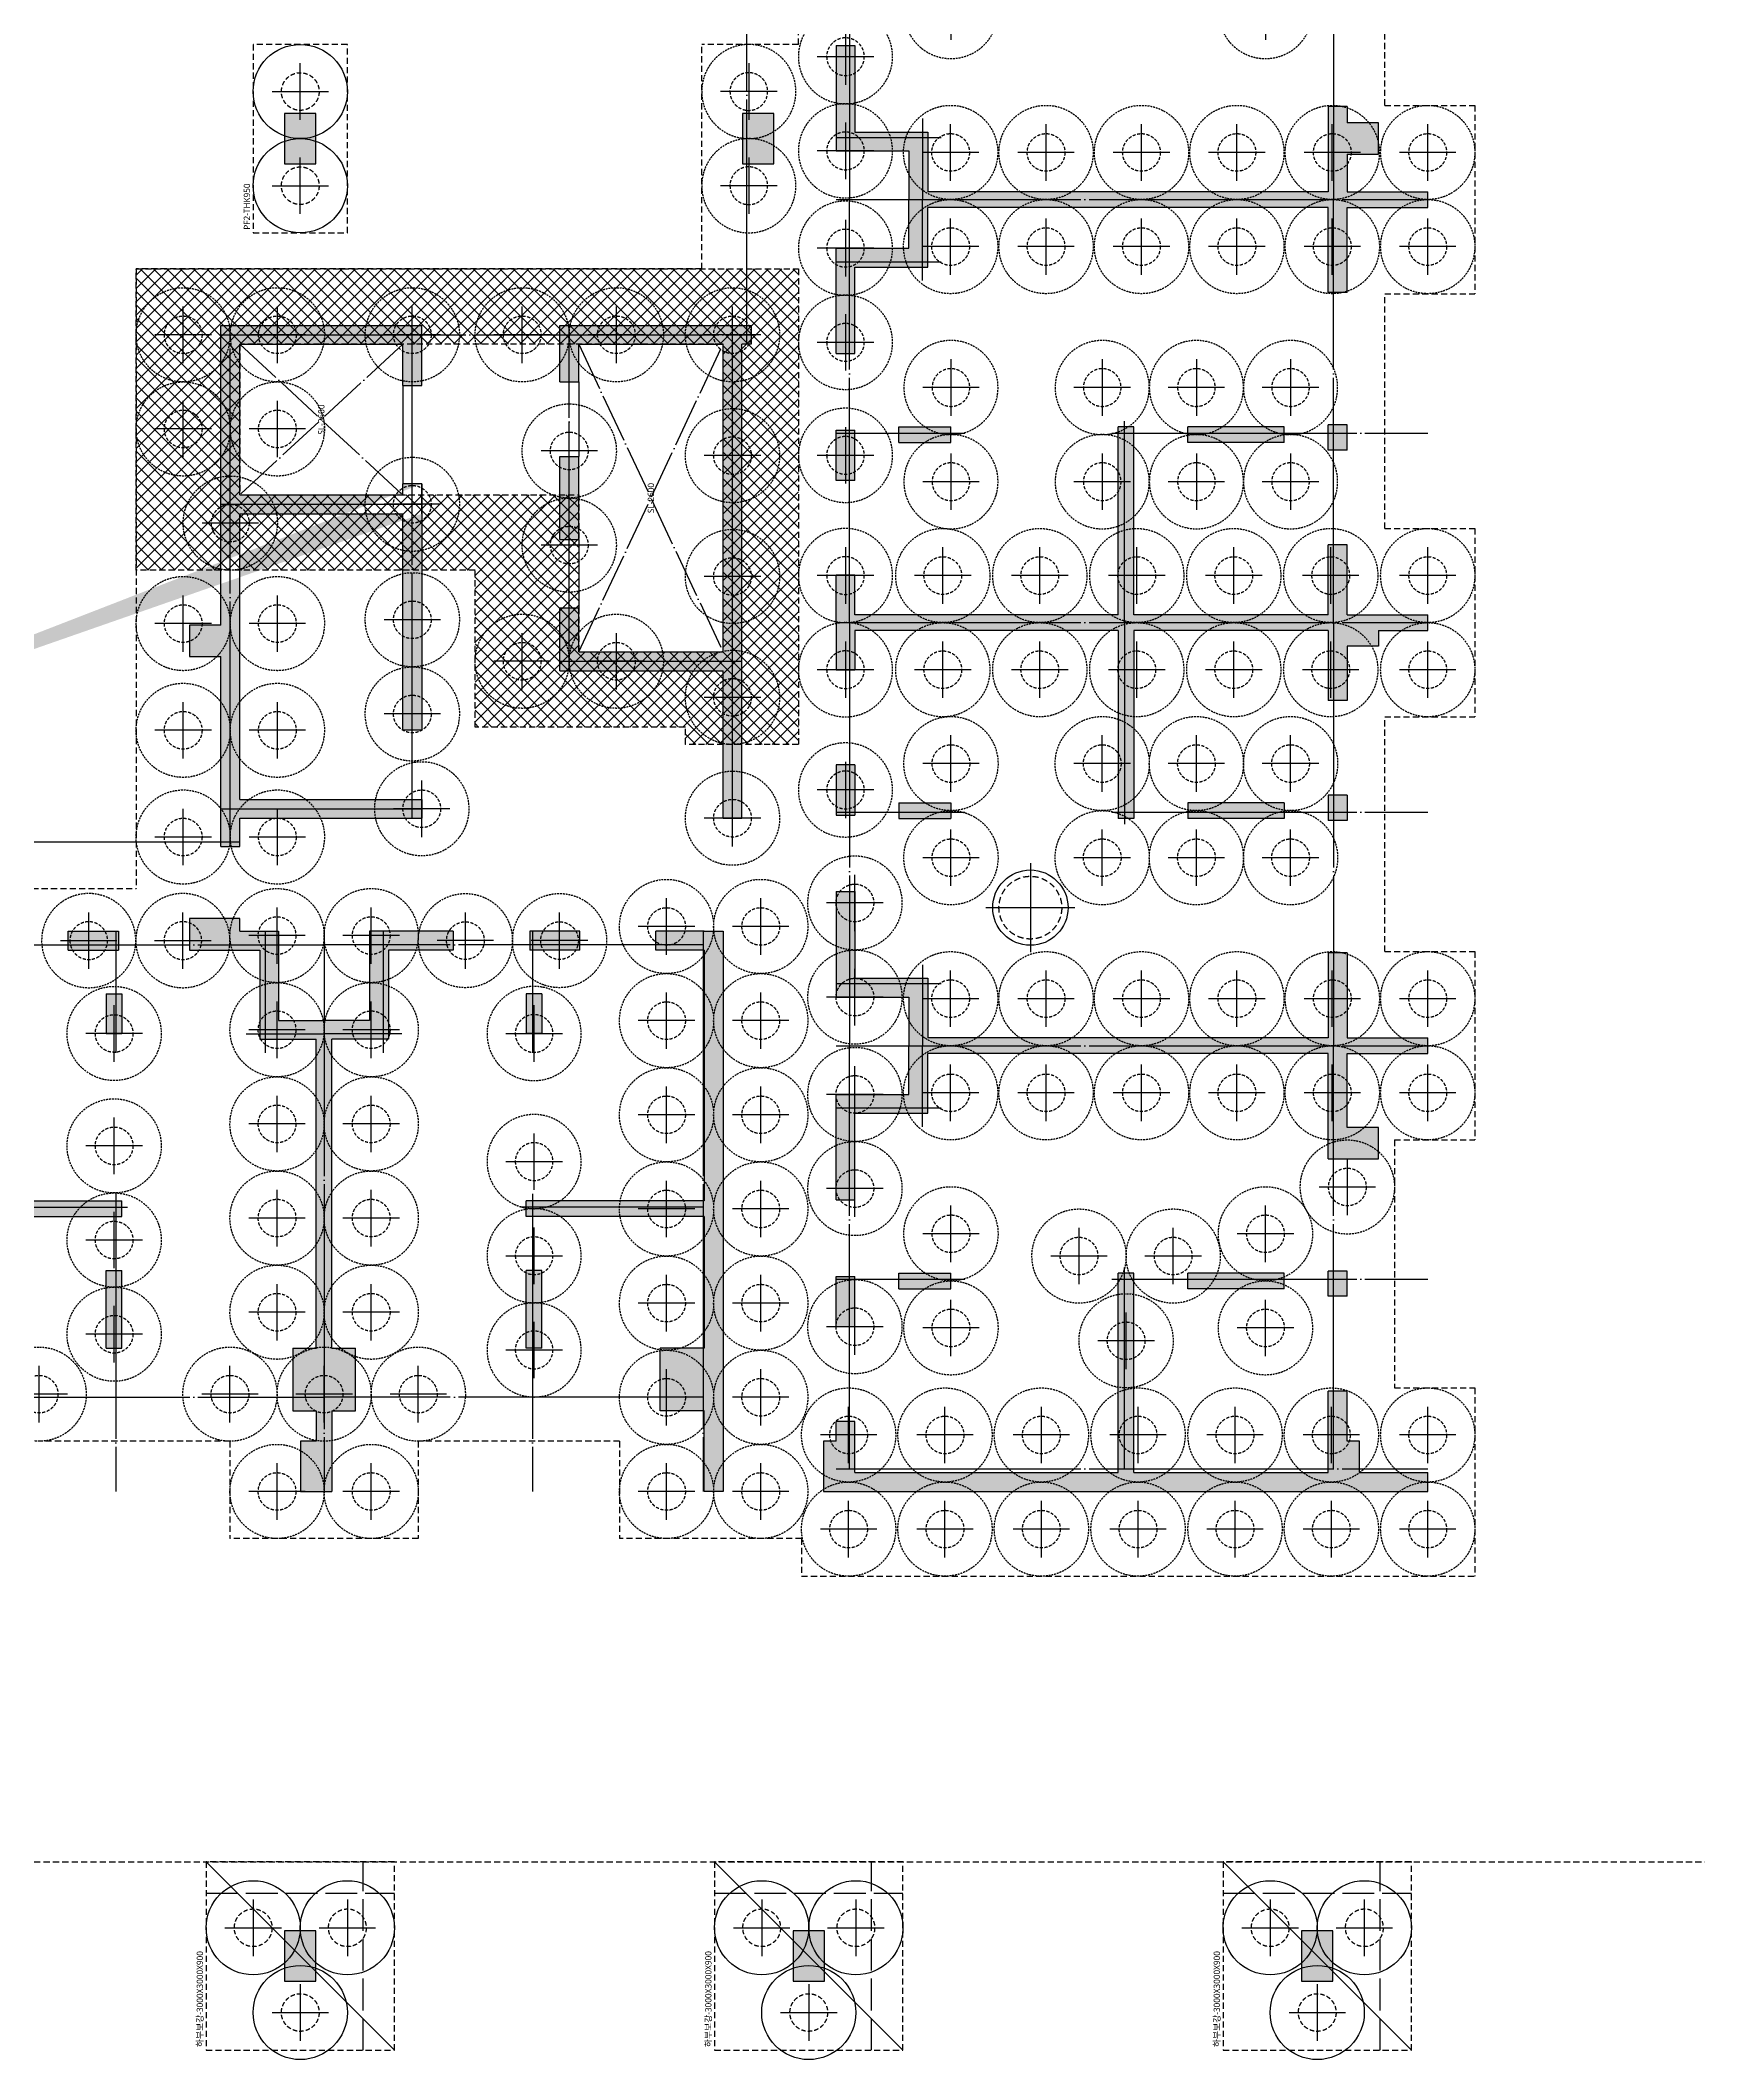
# Model space of a CAD drawing. Header units: millimetres. Extents: x 262481 to 2519995, y -394348 to 364571.
# Drawn here: x 2068005 to 2094420, y 23832 to 55997 of the extents above; entities that cross this region are included whole.
import ezdxf
from ezdxf.enums import TextEntityAlignment as Align

# ---------------------------------------------------------------- set-up
doc = ezdxf.new("R2010")
doc.units = ezdxf.units.MM
doc.header["$LTSCALE"] = 65
for name, pattern in [('XS-기초$0$CEN', [62, 60, -1, 0, -1]), ('XS-기초$0$CONTINOUS', [0]), ('XS-기초$0$DDOT', [14, 12, -1, 0, -1]), ('XS-기초$0$HID', [2.3, 1.5, -0.8]), ('XS-기초$0$HID2', [7.5, 6, -1.5])]:
    doc.linetypes.add(name, pattern=pattern)
for name, color, linetype in [('XS-기초$0$252', 252, 'Continuous'), ('XS-기초$0$BAR-B', 2, 'XS-기초$0$HID2'), ('XS-기초$0$CEN', 1, 'XS-기초$0$CEN'), ('XS-기초$0$EL7', 7, 'Continuous'), ('XS-기초$0$MAT', 3, 'XS-기초$0$HID'), ('XS-기초$0$OPEN', 9, 'XS-기초$0$DDOT'), ('XS-기초$0$PILE', 3, 'XS-기초$0$HID'), ('XS-기초$0$PILE-P', 3, 'XS-기초$0$HID'), ('XS-기초$0$WALL', 11, 'Continuous'), ('XS-기초$0$기초꺽임', 4, 'XS-기초$0$HID'), ('XS-기초$0$기초꺽임-HAT', 5, 'Continuous'), ('XS-기초$0$기초연단', 3, 'Continuous'), ('XS-기초$0$집수정-주동', 21, 'Continuous'), ('XS-기초$0$하부보강', 7, 'XS-기초$0$HID')]:
    doc.layers.add(name, color=color, linetype=linetype)
doc.layers.add('XS-기초$0$DEFPOINT', color=144, linetype='Continuous', plot=False)
doc.styles.add('XS-기초$0$맑은고딕', font='malgun.ttf')

# ---------------------------------------------------------------- blocks, each defined once
blk = doc.blocks.new('XS-기초$0$A$C762E058C')
at = {"layer": 'XS-기초$0$252'}
h = blk.add_hatch(color=256, dxfattribs=at)
h.dxf.hatch_style = 1
h.paths.add_polyline_path([(6100, -22900), (5300, -22900), (5300, -23400), (6100, -23400)])
h.paths.add_polyline_path([(6100, -31000), (5300, -31000), (5300, -31500), (6100, -31500)])
h.paths.add_polyline_path([(6100, -39100), (5300, -39100), (5300, -39600), (6100, -39600)])
h.paths.add_polyline_path([(6100, -47200), (5300, -47200), (5300, -47700), (6100, -47700)])
h.paths.add_polyline_path([(6100, -55300), (5300, -55300), (5300, -55800), (6100, -55800)])
h.paths.add_polyline_path([(6100, -63400), (5300, -63400), (5300, -63900), (6100, -63900)])
h.paths.add_polyline_path([(50390, -22900), (50390, -23150), (44400, -23150), (44400, -23400), (43600, -23400), (43600, -23150), (40100, -23150), (40100, -23700), (39600, -23700), (39600, -23150), (34900, -23150), (34900, -23700), (34400, -23700), (34400, -23150), (26900, -23150), (26900, -23700), (26400, -23700), (26400, -22900)])
h.paths.add_polyline_path([(51300, -22900), (51300, -23150), (51800, -23150), (51800, -23700), (52300, -23700), (52300, -22900)])
h.paths.add_polyline_path([(40100, -28300), (40100, -27500), (39600, -27500), (39600, -28300)])
h.paths.add_polyline_path([(13600, -23700), (13600, -22900), (13100, -22900), (13100, -23700)])
h.paths.add_polyline_path([(13600, -28300), (13600, -27500), (13100, -27500), (13100, -28300)])
h.paths.add_polyline_path([(26900, -28300), (26900, -27500), (26400, -27500), (26400, -28300)])
h.paths.add_polyline_path([(18900, -23700), (18900, -22900), (18400, -22900), (18400, -23700)])
h.paths.add_polyline_path([(52300, -28300), (52300, -27500), (51800, -27500), (51800, -28300)])
h.paths.add_polyline_path([(44300, -28300), (44300, -27500), (43800, -27500), (43800, -28300)])
h.paths.add_polyline_path([(34900, -28300), (34900, -27500), (34400, -27500), (34400, -28300)])
h.paths.add_polyline_path([(18900, -28300), (18900, -27500), (18400, -27500), (18400, -28300)])
h.paths.add_polyline_path([(35050, -47200), (34250, -47200), (34250, -47700), (35050, -47700)])
h.paths.add_polyline_path([(40250, -47200), (39450, -47200), (39450, -47700), (40250, -47700)])
h.paths.add_polyline_path([(34900, -39750), (34900, -38950), (34400, -38950), (34400, -39750)])
h.paths.add_polyline_path([(40250, -39100), (39450, -39100), (39450, -39600), (40250, -39600)])
h.paths.add_polyline_path([(40100, -35100), (40100, -34300), (39600, -34300), (39600, -35100)])
h.paths.add_polyline_path([(44450, -39100), (43650, -39100), (43650, -39600), (44450, -39600)])
h.paths.add_polyline_path([(44300, -35100), (44300, -34300), (43800, -34300), (43800, -35100)])
h.paths.add_polyline_path([(34900, -35100), (34900, -34300), (34400, -34300), (34400, -35100)])
h.paths.add_polyline_path([(44450, -47200), (43650, -47200), (43650, -47700), (44450, -47700)])
h.paths.add_polyline_path([(44450, -63400), (43650, -63400), (43650, -63900), (44450, -63900)])
h.paths.add_polyline_path([(44450, -55300), (43650, -55300), (43650, -55800), (44450, -55800)])
h.paths.add_polyline_path([(52250, -63400), (51450, -63400), (51450, -63900), (52250, -63900)])
h.paths.add_polyline_path([(60350, -55300), (59550, -55300), (59550, -55800), (60350, -55800)])
h.paths.add_polyline_path([(52250, -55300), (51450, -55300), (51450, -55800), (52250, -55800)])
h.paths.add_polyline_path([(60350, -63400), (59550, -63400), (59550, -63900), (60350, -63900)])
h.paths.add_polyline_path([(52300, -35100), (52300, -34300), (51800, -34300), (51800, -35100)])
h.paths.add_polyline_path([(60300, -35100), (60300, -34300), (59800, -34300), (59800, -35100)])
h.paths.add_polyline_path([(60350, -39100), (59550, -39100), (59550, -39600), (60350, -39600)])
h.paths.add_polyline_path([(52250, -39100), (51450, -39100), (51450, -39600), (52250, -39600)])
h.paths.add_polyline_path([(60350, -47200), (59550, -47200), (59550, -47700), (60350, -47700)])
h.paths.add_polyline_path([(52250, -47200), (51450, -47200), (51450, -47700), (52250, -47700)])
h.paths.add_polyline_path([(60300, -23700), (60300, -22900), (59800, -22900), (59800, -23700)])
h.paths.add_polyline_path([(60300, -28300), (60300, -27500), (59800, -27500), (59800, -28300)])
h = blk.add_hatch(color=256, dxfattribs=at)
h.dxf.hatch_style = 1
h.paths.add_polyline_path([(35050, -54495), (34250, -54495), (34250, -54995), (35050, -54995)])
h.paths.add_polyline_path([(40280, -55295), (40480, -55295), (40480, -55985), (39665, -55985), (39665, -56285), (40480, -56285), (40480, -60480), (37300, -60480), (37300, -60730), (40480, -60730), (40480, -63825), (39180, -63825), (39180, -64125), (39300, -64125), (39300, -64625), (39800, -64625), (39800, -64125), (40480, -64125), (40480, -65410), (40780, -65410), (40780, -54495), (40280, -54495)])
h.paths.add_polyline_path([(34900, -64625), (34900, -64125), (35160, -64125), (35160, -63825), (33805, -63825), (33805, -57445), (34755, -57445), (34755, -56285), (36135, -56285), (36135, -55985), (34455, -55985), (34455, -57145), (33680, -57145), (32905, -57145), (32905, -55985), (31225, -55985), (31225, -56285), (32605, -56285), (32605, -57445), (33555, -57445), (33555, -63825), (32200, -63825), (32200, -64125), (33555, -64125), (33555, -65410), (33805, -65410), (33805, -64125), (34400, -64125), (34400, -64625)])
h.paths.add_polyline_path([(26565, -64625), (26565, -64125), (25700, -64125), (25700, -63825), (26815, -63825), (26815, -60730), (23820, -60730), (23820, -60480), (26815, -60480), (26815, -56285), (26185, -56285), (26185, -55985), (26940, -55985), (27695, -55985), (27695, -56285), (27065, -56285), (27065, -60480), (30060, -60480), (30060, -60730), (27065, -60730), (27065, -63825), (28180, -63825), (28180, -64125), (27065, -64125), (27065, -65410), (26815, -65410), (26815, -64625)])
h.paths.add_polyline_path([(18900, -64625), (18900, -64125), (20075, -64125), (20075, -65410), (20325, -65410), (20325, -64125), (21680, -64125), (21680, -63825), (20325, -63825), (20325, -57445), (21275, -57445), (21275, -56285), (22655, -56285), (22655, -55985), (20975, -55985), (20975, -57145), (20200, -57145), (19425, -57145), (19425, -55985), (17745, -55985), (17745, -56285), (19125, -56285), (19125, -57445), (20075, -57445), (20075, -63825), (18400, -63825), (18400, -64625)])
h.paths.add_polyline_path([(13100, -55785), (13100, -55985), (13100, -65410), (13400, -65410), (13400, -64325), (13900, -64325), (13900, -64125), (14700, -64125), (14700, -63825), (13400, -63825), (13400, -60730), (16580, -60730), (16580, -60480), (13400, -60480), (13400, -56285), (14215, -56285), (14215, -55985), (13900, -55985), (13900, -55785)])
h.paths.add_polyline_path([(31375, -54635), (31375, -54485), (23825, -54485), (23825, -54185), (26175, -54185), (26175, -51585), (27175, -51585), (27175, -51885), (26475, -51885), (26475, -54185), (31375, -54185), (31375, -51885), (30775, -51885), (30775, -51585), (31675, -51585), (31675, -54635)])
h.paths.add_polyline_path([(29585, -51585), (29585, -51885), (28265, -51885), (28265, -51585)], flags=17)
h.paths.add_polyline_path([(17480, -53885), (15385, -53885), (15385, -53185), (14385, -53185), (14385, -53885), (13100, -53885), (13100, -54185), (22025, -54185), (22025, -53885), (22025, -53115), (21725, -53115), (21725, -53885), (17730, -53885), (17730, -51050), (17480, -51050)])
h.paths.add_polyline_path([(15385, -51300), (15385, -51050), (16620, -51050), (16620, -51300)], flags=17)
h.paths.add_polyline_path([(21025, -51300), (21025, -51050), (20395, -51050), (20395, -51300)], flags=17)
h.paths.add_polyline_path([(21725, -51905), (21725, -51105), (22025, -51105), (22025, -51905)])
h.paths.add_polyline_path([(29690, -64125), (29690, -63825), (30090, -63825), (30090, -64125)])
h.paths.add_polyline_path([(29810, -63125), (30060, -63125), (30060, -61590), (29810, -61590)], flags=17)
h.paths.add_polyline_path([(29810, -56985), (30060, -56985), (30060, -57815), (29810, -57815)], flags=17)
h.paths.add_polyline_path([(29205, -56285), (30005, -56285), (30005, -55985), (29205, -55985)])
h.paths.add_polyline_path([(37670, -64125), (37670, -63825), (37270, -63825), (37270, -64125)])
h.paths.add_polyline_path([(37550, -63125), (37300, -63125), (37300, -61590), (37550, -61590)])
h.paths.add_polyline_path([(37550, -56985), (37300, -56985), (37300, -57815), (37550, -57815)])
h.paths.add_polyline_path([(38155, -56285), (37355, -56285), (37355, -55985), (38155, -55985)], flags=17)
h.paths.add_polyline_path([(24190, -64125), (24190, -63825), (23790, -63825), (23790, -64125)])
h.paths.add_polyline_path([(24070, -63125), (23820, -63125), (23820, -61590), (24070, -61590)])
h.paths.add_polyline_path([(24070, -56985), (23820, -56985), (23820, -57815), (24070, -57815)])
h.paths.add_polyline_path([(24675, -56285), (23875, -56285), (23875, -55985), (24675, -55985)])
h.paths.add_polyline_path([(16210, -64125), (16210, -63825), (16610, -63825), (16610, -64125)])
h.paths.add_polyline_path([(16330, -63125), (16580, -63125), (16580, -61590), (16330, -61590)], flags=17)
h.paths.add_polyline_path([(16330, -56985), (16580, -56985), (16580, -57815), (16330, -57815)], flags=17)
h.paths.add_polyline_path([(15725, -56285), (16525, -56285), (16525, -55985), (15725, -55985)], flags=17)
h.paths.add_polyline_path([(26775, -34300), (26575, -34300), (26575, -29350), (13100, -29350), (13100, -29650), (14385, -29650), (14385, -30350), (15385, -30350), (15385, -29650), (17480, -29650), (17480, -32530), (17730, -32530), (17730, -29650), (21725, -29650), (21725, -30465), (22025, -30465), (22025, -29650), (23375, -29650), (23375, -35190), (23675, -35190), (23675, -29650), (26275, -29650), (26275, -34200), (24785, -34200), (24785, -34500), (26275, -34500), (26275, -36300), (23375, -36300), (23375, -36600), (26575, -36600), (26575, -35100), (26775, -35100)])
h.paths.add_polyline_path([(13100, -47455), (13100, -47955), (14385, -47955), (14385, -48330), (15385, -48330), (15385, -47955), (20305, -47955), (20305, -48855), (21725, -48855), (21725, -49885), (22025, -49885), (22025, -48555), (20605, -48555), (20605, -47830), (20605, -47105), (22025, -47105), (22025, -46485), (22225, -46485), (22225, -45685), (21725, -45685), (21725, -45775), (21725, -46805), (20305, -46805), (20305, -47705), (15385, -47705), (15385, -47330), (14385, -47330), (14385, -47705), (13900, -47705), (13900, -47455)])
h.paths.add_polyline_path([(13900, -39100), (13100, -39100), (13100, -39600), (13900, -39600)], flags=17)
h.paths.add_polyline_path([(13900, -31000), (13100, -31000), (13100, -31500), (13900, -31500)], flags=17)
h.paths.add_polyline_path([(22225, -39750), (22225, -38950), (21725, -38950), (21725, -39825), (22025, -39825), (22025, -39750)])
h.paths.add_polyline_path([(26900, -39750), (26900, -38950), (26400, -38950), (26400, -39750)], flags=17)
h.paths.add_polyline_path([(26400, -45685), (26400, -46185), (23375, -46185), (23375, -46485), (23825, -46485), (23825, -49385), (24125, -49385), (24125, -46485), (28675, -46485), (28675, -49085), (25235, -49085), (25235, -49385), (29150, -49385), (29150, -49085), (28975, -49085), (28975, -46485), (31375, -46485), (31375, -49085), (30720, -49085), (30720, -49385), (31675, -49385), (31675, -46185), (26900, -46185), (26900, -45685)])
h.paths.add_polyline_path([(15385, -35250), (14385, -35250), (14385, -35625), (13100, -35625), (13100, -35875), (14385, -35875), (14385, -36250), (15385, -36250), (15385, -35875), (20305, -35875), (20305, -36775), (21725, -36775), (21725, -37805), (22025, -37805), (22025, -36475), (20605, -36475), (20605, -35750), (20605, -35025), (22025, -35025), (22025, -33695), (21725, -33695), (21725, -34725), (20305, -34725), (20305, -35625), (15385, -35625)])
h.paths.add_polyline_path([(14385, -41665), (13100, -41665), (13100, -41915), (14385, -41915), (14385, -42290), (15385, -42290), (15385, -41915), (17480, -41915), (17480, -44610), (17730, -44610), (17730, -41915), (21725, -41915), (21725, -42545), (22025, -42545), (22025, -41790), (22025, -41035), (21725, -41035), (21725, -41665), (17730, -41665), (17730, -38970), (17480, -38970), (17480, -41665), (15385, -41665), (15385, -41290), (14385, -41290)])
h.paths.add_polyline_path([(15385, -39220), (15385, -38970), (16620, -38970), (16620, -39220)], flags=17)
h.paths.add_polyline_path([(21025, -39220), (21025, -38970), (20395, -38970), (20395, -39220)], flags=17)
h.paths.add_polyline_path([(15385, -44360), (15385, -44610), (16620, -44610), (16620, -44360)], flags=17)
h.paths.add_polyline_path([(21025, -44360), (21025, -44610), (20395, -44610), (20395, -44360)], flags=17)
h.paths.add_polyline_path([(21725, -43755), (21725, -44555), (22025, -44555), (22025, -43755)])
h.paths.add_polyline_path([(15385, -32280), (15385, -32530), (16620, -32530), (16620, -32280)], flags=17)
h.paths.add_polyline_path([(21025, -32280), (21025, -32530), (20395, -32530), (20395, -32280)], flags=17)
h.paths.add_polyline_path([(21725, -31675), (21725, -32475), (22025, -32475), (22025, -31675)], flags=17)
edge = h.paths.add_edge_path()
edge.add_line((23375, -34500), (23375, -34200))
edge.add_line((28675, -49385), (29150, -49385))
blk = doc.blocks.new('XS-기초$0$집수정-주동')
at = {"layer": 'XS-기초$0$집수정-주동'}
for p, q in [((0, 707), (0, -707)), ((707, 0), (-707, 0))]:
    blk.add_line(p, q, dxfattribs=at)
blk.add_circle((0, 0), 600, dxfattribs=at)
at = {"layer": 'XS-기초$0$집수정-주동', "linetype": 'XS-기초$0$HID'}
blk.add_circle((0, 0), 500, dxfattribs=at)
blk = doc.blocks.new('XS-기초$0$PILE-600')
at = {"layer": 'XS-기초$0$DEFPOINT', "color": 173, "linetype": 'XS-기초$0$HID', "ltscale": 0.3}
blk.add_circle((0, 0), 750, dxfattribs=at)
at = {"layer": 'XS-기초$0$PILE', "linetype": 'Continuous'}
for p, q in [((0, -450), (0, 450)), ((-450, 0), (450, 0))]:
    blk.add_line(p, q, dxfattribs=at)
at = {"layer": 'XS-기초$0$PILE', "ltscale": 0.5}
blk.add_circle((0, 0), 300, dxfattribs=at)
blk = doc.blocks.new('XS-기초$0$PILE-P')
at = {"layer": 'XS-기초$0$DEFPOINT'}
blk.add_circle((0, 0), 750, dxfattribs=at)
at = {"layer": 'XS-기초$0$PILE-P', "color": 4, "linetype": 'XS-기초$0$CONTINOUS'}
for p, q in [((0, -450), (0, 450)), ((-450, 0), (450, 0))]:
    blk.add_line(p, q, dxfattribs=at)
at = {"layer": 'XS-기초$0$PILE-P', "linetype": 'XS-기초$0$HID', "ltscale": 0.7}
blk.add_circle((0, 0), 300, dxfattribs=at)
blk = doc.blocks.new('XS-기초$0$PF2')
at = {"layer": 'XS-기초$0$MAT', "linetype": 'XS-기초$0$HID'}
blk.add_lwpolyline([(-1500, -750), (1500, -750), (1500, 750), (-1500, 750)], close=True, dxfattribs=at)
at = {"layer": 'XS-기초$0$PILE-P', "rotation": 270}
for p in [(-750, 0), (750, 0)]:
    blk.add_blockref('XS-기초$0$PILE-P', p, dxfattribs=at)
at = {"layer": 'XS-기초$0$DEFPOINT', "color": 1, "style": 'XS-기초$0$맑은고딕'}
blk.add_text('PF2-THK950', height=100, dxfattribs=at).set_placement((-1450, 850), align=Align.MIDDLE_LEFT)
blk = doc.blocks.new('XS-기초$0$하부보강')
at = {"layer": 'XS-기초$0$BAR-B', "ltscale": 1.3}
for p, q in [((1000, 1500), (1000, -1500)), ((-1500, -1000), (1500, -1000))]:
    blk.add_line(p, q, dxfattribs=at)
at = {"layer": 'XS-기초$0$DEFPOINT'}
blk.add_line((1500, 1500), (-1500, -1500), dxfattribs=at)
at = {"layer": 'XS-기초$0$하부보강', "linetype": 'XS-기초$0$HID'}
blk.add_lwpolyline([(-1500, -1500), (1500, -1500), (1500, 1500), (-1500, 1500)], close=True, dxfattribs=at)
at = {"layer": 'XS-기초$0$DEFPOINT', "color": 1, "style": 'XS-기초$0$맑은고딕'}
blk.add_text('하부보강-3000X3000X900', height=100, dxfattribs=at).set_placement((-1450, 1600), align=Align.MIDDLE_LEFT)

msp = doc.modelspace()

# ---------------------------------------------------------------- hatches: boundary and pattern name
at = {"layer": 'XS-기초$0$기초꺽임-HAT'}
h = msp.add_hatch(dxfattribs=at)
h.set_pattern_fill('ANSI37', color=256, scale=1200, angle=90, style=0)
h.set_pattern_definition([(135, (2003640.9, 110463.44), (-106.06602, -106.06602), []), (225, (2003640.9, 110463.44), (106.06602, -106.06602), [])])
h.paths.add_polyline_path([(2078880.4, 46257.3), (2078880.4, 51157.3), (2071180.4, 51157.3), (2071180.4, 48757.3), (2076580.4, 48757.3), (2076580.4, 46257.3)], flags=16)
h.paths.add_polyline_path([(2080080.4, 52357.3), (2080080.4, 44782.3), (2078280.4, 44782.3), (2078280.4, 45057.3), (2074930.4, 45057.3), (2074930.4, 47557.3), (2069530.4, 47557.3), (2069530.4, 48757.3), (2069530.4, 52357.3)])

# ---------------------------------------------------------------- linework, layer by layer
at = {"layer": 'XS-기초$0$CEN'}
for p, q in [((2079260.4, 51157.3), (2079260.4, 60562.3)), ((2080895.4, 60202.3), (2080895.4, 53462.3)), ((2088605.4, 60202.3), (2088605.4, 53462.3)), ((2082055.4, 54752.3), (2082055.4, 53462.3)), ((2080680.4, 54452.3), (2082355.4, 54452.3)), ((2080680.4, 53462.3), (2090105.4, 53462.3)), ((2080680.4, 53462.3), (2090105.4, 53462.3)), ((2080895.4, 46722.3), (2080895.4, 53462.3)), ((2082055.4, 52172.3), (2082055.4, 53462.3)), ((2088605.4, 46722.3), (2088605.4, 53462.3)), ((2080680.4, 52472.3), (2082355.4, 52472.3)), ((2070880.4, 51307.3), (2079330.4, 51307.3)), ((2071030.4, 43157.3), (2071030.4, 51457.3)), ((2073930.4, 43607.3), (2073930.4, 51457.3)), ((2076430.4, 45957.3), (2076430.4, 51457.3)), ((2079030.4, 43607.3), (2079030.4, 51457.3)), ((2085275.4, 46722.3), (2085275.4, 49932.3)), ((2080680.4, 49742.3), (2082730.1, 49742.3)), ((2085075.4, 49742.3), (2090105.4, 49742.3)), ((2070880.4, 48607.3), (2074080.4, 48607.3)), ((2080680.4, 46722.3), (2090105.4, 46722.3)), ((2080680.4, 46722.3), (2090105.4, 46722.3)), ((2080895.4, 46722.3), (2080895.4, 39982.3)), ((2085275.4, 46722.3), (2085275.4, 43512.3)), ((2088605.4, 46722.3), (2088605.4, 39982.3)), ((2076280.4, 46107.3), (2079180.4, 46107.3)), ((2070880.4, 43757.3), (2074080.4, 43757.3)), ((2080680.4, 43702.3), (2082730.1, 43702.3)), ((2085075.4, 43702.3), (2090105.4, 43702.3)), ((2071180.4, 43227.3), (2060995.4, 43227.3)), ((2066485.4, 41592.3), (2072525.4, 41592.3)), ((2069205.4, 41807.3), (2069205.4, 39872.3)), ((2071585.4, 41807.3), (2071585.4, 39872.3)), ((2072525.4, 41807.3), (2072525.4, 32882.3)), ((2072525.4, 41807.3), (2072525.4, 32882.3)), ((2078565.4, 41592.3), (2072525.4, 41592.3)), ((2073465.4, 41807.3), (2073465.4, 39872.3)), ((2075845.4, 41807.3), (2075845.4, 39872.3)), ((2078565.4, 41807.3), (2078565.4, 32882.3)), ((2082055.4, 41272.3), (2082055.4, 39982.3)), ((2080680.4, 40972.3), (2082355.4, 40972.3)), ((2071285.4, 40172.3), (2072525.4, 40172.3)), ((2073765.4, 40172.3), (2072525.4, 40172.3)), ((2080680.4, 39982.3), (2090105.4, 39982.3)), ((2080680.4, 39982.3), (2090105.4, 39982.3)), ((2080895.4, 33242.3), (2080895.4, 39982.3)), ((2082055.4, 38692.3), (2082055.4, 39982.3)), ((2088605.4, 33242.3), (2088605.4, 39982.3)), ((2080680.4, 38992.3), (2082355.4, 38992.3)), ((2066485.4, 37412.3), (2069395.4, 37412.3)), ((2069205.4, 37622.3), (2069205.4, 32882.3)), ((2078565.4, 37412.3), (2075655.4, 37412.3)), ((2075845.4, 37622.3), (2075845.4, 32882.3)), ((2085275.4, 33242.3), (2085275.4, 36452.3)), ((2080680.4, 36262.3), (2082730.1, 36262.3)), ((2085075.4, 36262.3), (2090105.4, 36262.3)), ((2066485.4, 34382.3), (2072525.4, 34382.3)), ((2078565.4, 34382.3), (2072525.4, 34382.3)), ((2080680.4, 33242.3), (2090105.4, 33242.3))]:
    msp.add_line(p, q, dxfattribs=at)
at = {"layer": 'XS-기초$0$EL7'}
for p, q in [((2073780.4, 50502.3), (2073780.4, 48932.3)), ((2076580.4, 50557.3), (2076580.4, 49367.3)), ((2076580.4, 48047.3), (2076580.4, 46857.3))]:
    msp.add_line(p, q, dxfattribs=at)
at = {"layer": 'XS-기초$0$OPEN'}
for p, q in [((2073780.4, 51157.3), (2071180.4, 48757.3)), ((2071180.4, 51157.3), (2073780.4, 48757.3)), ((2076580.4, 46257.3), (2078880.4, 51157.3)), ((2076580.4, 51157.3), (2078880.4, 46257.3))]:
    msp.add_line(p, q, dxfattribs=at)
at = {"layer": 'XS-기초$0$WALL'}
for p, q in [((2080680.4, 55917.3), (2080980.4, 55917.3)), ((2080680.4, 55917.3), (2080680.4, 54237.3)), ((2080980.4, 55917.3), (2080980.4, 54537.3)), ((2072395.4, 54832.3), (2071895.4, 54832.3)), ((2071895.4, 54832.3), (2071895.4, 54032.3)), ((2072395.4, 54032.3), (2072395.4, 54832.3)), ((2079690.4, 54832.3), (2079190.4, 54832.3)), ((2079190.4, 54832.3), (2079190.4, 54032.3)), ((2079690.4, 54032.3), (2079690.4, 54832.3)), ((2088520.4, 54942.3), (2088520.4, 53587.3)), ((2088820.4, 54942.3), (2088520.4, 54942.3)), ((2088820.4, 54942.3), (2088820.4, 54682.3)), ((2089320.4, 54682.3), (2088820.4, 54682.3)), ((2089320.4, 54182.3), (2089320.4, 54682.3)), ((2080980.4, 54537.3), (2082140.4, 54537.3)), ((2082140.4, 54537.3), (2082140.4, 53587.3)), ((2080680.4, 54237.3), (2081840.4, 54237.3)), ((2081840.4, 54237.3), (2081840.4, 53462.3)), ((2088820.4, 54182.3), (2088820.4, 53587.3)), ((2088820.4, 54182.3), (2089320.4, 54182.3)), ((2071895.4, 54032.3), (2072395.4, 54032.3)), ((2079190.4, 54032.3), (2079690.4, 54032.3)), ((2081840.4, 52687.3), (2081840.4, 53462.3)), ((2088520.4, 53587.3), (2082140.4, 53587.3)), ((2088820.4, 53587.3), (2090105.4, 53587.3)), ((2090105.4, 53337.3), (2090105.4, 53587.3)), ((2088520.4, 53337.3), (2082140.4, 53337.3)), ((2082140.4, 52387.3), (2082140.4, 53337.3)), ((2088520.4, 51982.3), (2088520.4, 53337.3)), ((2088820.4, 51982.3), (2088820.4, 53337.3)), ((2088820.4, 53337.3), (2090105.4, 53337.3)), ((2080680.4, 51007.3), (2080680.4, 52687.3)), ((2080680.4, 52687.3), (2081840.4, 52687.3)), ((2080980.4, 51007.3), (2080980.4, 52387.3)), ((2080980.4, 52387.3), (2082140.4, 52387.3)), ((2088820.4, 51982.3), (2088520.4, 51982.3)), ((2070880.4, 46682.3), (2070880.4, 51457.3)), ((2070880.4, 51457.3), (2074080.4, 51457.3)), ((2071180.4, 48757.3), (2071180.4, 51157.3)), ((2071180.4, 51157.3), (2073780.4, 51157.3)), ((2073780.4, 50502.3), (2073780.4, 51157.3)), ((2074080.4, 50502.3), (2074080.4, 51457.3)), ((2076280.4, 51457.3), (2079330.4, 51457.3)), ((2076280.4, 50557.3), (2076280.4, 51457.3)), ((2076580.4, 51157.3), (2078880.4, 51157.3)), ((2076580.4, 50557.3), (2076580.4, 51157.3)), ((2078880.4, 46257.3), (2078880.4, 51157.3)), ((2079180.4, 43607.3), (2079180.4, 51157.3)), ((2079330.4, 51157.3), (2079180.4, 51157.3)), ((2079330.4, 51457.3), (2079330.4, 51157.3)), ((2080680.4, 51007.3), (2080980.4, 51007.3)), ((2073780.4, 50502.3), (2074080.4, 50502.3)), ((2076280.4, 50557.3), (2076580.4, 50557.3)), ((2088520.4, 49472.3), (2088520.4, 49872.3)), ((2088820.4, 49872.3), (2088520.4, 49872.3)), ((2088820.4, 49472.3), (2088820.4, 49872.3)), ((2080680.4, 49787.3), (2080980.4, 49787.3)), ((2080680.4, 48987.3), (2080680.4, 49787.3)), ((2080980.4, 48987.3), (2080980.4, 49787.3)), ((2081680.4, 49842.3), (2082510.4, 49842.3)), ((2081680.4, 49592.3), (2081680.4, 49842.3)), ((2081680.4, 49592.3), (2082510.4, 49592.3)), ((2082510.4, 49592.3), (2082510.4, 49842.3)), ((2085175.4, 46847.3), (2085175.4, 49842.3)), ((2085425.4, 49842.3), (2085175.4, 49842.3)), ((2085425.4, 46847.3), (2085425.4, 49842.3)), ((2087820.4, 49842.3), (2086285.4, 49842.3)), ((2086285.4, 49592.3), (2086285.4, 49842.3)), ((2087820.4, 49592.3), (2086285.4, 49592.3)), ((2087820.4, 49592.3), (2087820.4, 49842.3)), ((2076280.4, 48047.3), (2076280.4, 49367.3)), ((2076280.4, 49367.3), (2076580.4, 49367.3)), ((2076580.4, 48047.3), (2076580.4, 49367.3)), ((2088820.4, 49472.3), (2088520.4, 49472.3)), ((2073780.4, 48757.3), (2073780.4, 48932.3)), ((2074080.4, 48932.3), (2073780.4, 48932.3)), ((2074080.4, 48932.3), (2074080.4, 45017.3)), ((2074080.4, 48457.3), (2074080.4, 48932.3)), ((2080980.4, 48987.3), (2080680.4, 48987.3)), ((2071180.4, 48757.3), (2073780.4, 48757.3)), ((2071180.4, 43907.3), (2071180.4, 48457.3)), ((2071180.4, 48457.3), (2073780.4, 48457.3)), ((2073780.4, 45017.3), (2073780.4, 48457.3)), ((2076280.4, 48047.3), (2076580.4, 48047.3)), ((2088820.4, 47962.3), (2088520.4, 47962.3)), ((2088520.4, 46847.3), (2088520.4, 47962.3)), ((2088820.4, 46847.3), (2088820.4, 47962.3)), ((2080980.4, 47477.3), (2080680.4, 47477.3)), ((2080680.4, 46722.3), (2080680.4, 47477.3)), ((2080980.4, 46847.3), (2080980.4, 47477.3)), ((2070880.4, 46682.3), (2070380.4, 46682.3)), ((2070380.4, 46682.3), (2070380.4, 46182.3)), ((2076280.4, 45957.3), (2076280.4, 46957.3)), ((2076280.4, 46957.3), (2076580.4, 46957.3)), ((2076580.4, 46257.3), (2076580.4, 46957.3)), ((2080680.4, 46722.3), (2080680.4, 45967.3)), ((2085175.4, 46847.3), (2080980.4, 46847.3)), ((2088520.4, 46847.3), (2085425.4, 46847.3)), ((2088820.4, 46847.3), (2090105.4, 46847.3)), ((2090105.4, 46597.3), (2090105.4, 46847.3)), ((2085175.4, 46597.3), (2080980.4, 46597.3)), ((2080980.4, 46597.3), (2080980.4, 45967.3)), ((2085175.4, 46597.3), (2085175.4, 43602.3)), ((2088520.4, 46597.3), (2085425.4, 46597.3)), ((2085425.4, 46597.3), (2085425.4, 43602.3)), ((2088520.4, 46597.3), (2088520.4, 45482.3)), ((2088820.4, 46347.3), (2088820.4, 45482.3)), ((2089320.4, 46347.3), (2088820.4, 46347.3)), ((2089320.4, 46597.3), (2090105.4, 46597.3)), ((2089320.4, 46597.3), (2089320.4, 46347.3)), ((2070380.4, 46182.3), (2070880.4, 46182.3)), ((2070880.4, 43157.3), (2070880.4, 46182.3)), ((2076580.4, 46257.3), (2078880.4, 46257.3)), ((2076280.4, 45957.3), (2078880.4, 45957.3)), ((2078880.4, 43607.3), (2078880.4, 45957.3)), ((2080980.4, 45967.3), (2080680.4, 45967.3)), ((2088820.4, 45482.3), (2088520.4, 45482.3)), ((2073780.4, 45017.3), (2074080.4, 45017.3)), ((2080980.4, 44457.3), (2080680.4, 44457.3)), ((2080680.4, 44457.3), (2080680.4, 43657.3)), ((2080980.4, 44457.3), (2080980.4, 43657.3)), ((2071180.4, 43907.3), (2074080.4, 43907.3)), ((2074080.4, 43907.3), (2074080.4, 43607.3)), ((2081680.4, 43852.3), (2082510.4, 43852.3)), ((2081680.4, 43852.3), (2081680.4, 43602.3)), ((2082510.4, 43852.3), (2082510.4, 43602.3)), ((2087820.4, 43852.3), (2086285.4, 43852.3)), ((2086285.4, 43852.3), (2086285.4, 43602.3)), ((2087820.4, 43852.3), (2087820.4, 43602.3)), ((2088520.4, 43972.3), (2088520.4, 43572.3)), ((2088820.4, 43972.3), (2088520.4, 43972.3)), ((2088820.4, 43972.3), (2088820.4, 43572.3)), ((2071180.4, 43157.3), (2071180.4, 43607.3)), ((2071180.4, 43607.3), (2074080.4, 43607.3)), ((2078880.4, 43607.3), (2079180.4, 43607.3)), ((2080680.4, 43657.3), (2080980.4, 43657.3)), ((2081680.4, 43602.3), (2082510.4, 43602.3)), ((2085425.4, 43602.3), (2085175.4, 43602.3)), ((2087820.4, 43602.3), (2086285.4, 43602.3)), ((2088820.4, 43572.3), (2088520.4, 43572.3)), ((2070880.4, 43157.3), (2071180.4, 43157.3)), ((2080680.4, 42437.3), (2080980.4, 42437.3)), ((2080680.4, 42437.3), (2080680.4, 40757.3)), ((2080980.4, 42437.3), (2080980.4, 41057.3)), ((2071180.4, 42007.3), (2070380.4, 42007.3)), ((2070380.4, 42007.3), (2070380.4, 41507.3)), ((2071180.4, 41807.3), (2071180.4, 42007.3)), ((2068450.4, 41507.3), (2068450.4, 41807.3)), ((2068450.4, 41807.3), (2069250.4, 41807.3)), ((2068450.4, 41507.3), (2069250.4, 41507.3)), ((2069250.4, 41807.3), (2069250.4, 41507.3)), ((2070380.4, 41507.3), (2070470.4, 41507.3)), ((2070470.4, 41507.3), (2071500.4, 41507.3)), ((2071180.4, 41807.3), (2071800.4, 41807.3)), ((2071500.4, 41507.3), (2071500.4, 40087.3)), ((2071800.4, 41807.3), (2071800.4, 40387.3)), ((2074580.4, 41807.3), (2073250.4, 41807.3)), ((2073250.4, 41807.3), (2073250.4, 40387.3)), ((2074580.4, 41507.3), (2073550.4, 41507.3)), ((2073550.4, 41507.3), (2073550.4, 40087.3)), ((2074580.4, 41807.3), (2074580.4, 41507.3)), ((2075800.4, 41807.3), (2075800.4, 41507.3)), ((2076600.4, 41807.3), (2075800.4, 41807.3)), ((2076600.4, 41507.3), (2075800.4, 41507.3)), ((2076600.4, 41507.3), (2076600.4, 41807.3)), ((2077810.4, 41507.3), (2077810.4, 41807.3)), ((2078580.4, 41807.3), (2077810.4, 41807.3)), ((2078580.4, 41507.3), (2077810.4, 41507.3)), ((2078580.4, 41807.3), (2078880.4, 41807.3)), ((2078580.4, 41507.3), (2078580.4, 37512.3)), ((2078880.4, 41807.3), (2078880.4, 32882.3)), ((2088520.4, 41462.3), (2088520.4, 40107.3)), ((2088820.4, 41462.3), (2088520.4, 41462.3)), ((2088820.4, 41462.3), (2088820.4, 40107.3)), ((2080980.4, 41057.3), (2082140.4, 41057.3)), ((2082140.4, 41057.3), (2082140.4, 40107.3)), ((2069055.4, 40807.3), (2069055.4, 40177.3)), ((2069055.4, 40807.3), (2069305.4, 40807.3)), ((2069305.4, 40807.3), (2069305.4, 40177.3)), ((2075745.4, 40807.3), (2075745.4, 40177.3)), ((2075995.4, 40807.3), (2075745.4, 40807.3)), ((2075995.4, 40807.3), (2075995.4, 40177.3)), ((2080680.4, 40757.3), (2081840.4, 40757.3)), ((2081840.4, 40757.3), (2081840.4, 39982.3)), ((2071800.4, 40387.3), (2072525.4, 40387.3)), ((2073250.4, 40387.3), (2072525.4, 40387.3)), ((2069055.4, 40177.3), (2069305.4, 40177.3)), ((2071500.4, 40087.3), (2072400.4, 40087.3)), ((2072400.4, 35167.3), (2072400.4, 40087.3)), ((2072650.4, 35167.3), (2072650.4, 40087.3)), ((2073550.4, 40087.3), (2072650.4, 40087.3)), ((2075995.4, 40177.3), (2075745.4, 40177.3)), ((2081840.4, 39207.3), (2081840.4, 39982.3)), ((2088520.4, 40107.3), (2082140.4, 40107.3)), ((2088820.4, 40107.3), (2090105.4, 40107.3)), ((2090105.4, 39857.3), (2090105.4, 40107.3)), ((2088520.4, 39857.3), (2082140.4, 39857.3)), ((2082140.4, 38907.3), (2082140.4, 39857.3)), ((2088520.4, 38182.3), (2088520.4, 39857.3)), ((2088820.4, 38682.3), (2088820.4, 39857.3)), ((2088820.4, 39857.3), (2090105.4, 39857.3)), ((2080680.4, 37527.3), (2080680.4, 39207.3)), ((2080680.4, 39207.3), (2081840.4, 39207.3)), ((2080980.4, 37527.3), (2080980.4, 38907.3)), ((2080980.4, 38907.3), (2082140.4, 38907.3)), ((2089320.4, 38682.3), (2088820.4, 38682.3)), ((2089320.4, 38182.3), (2089320.4, 38682.3)), ((2088520.4, 38182.3), (2089320.4, 38182.3)), ((2066610.4, 37512.3), (2069305.4, 37512.3)), ((2069305.4, 37262.3), (2069305.4, 37512.3)), ((2078580.4, 37512.3), (2075745.4, 37512.3)), ((2075745.4, 37262.3), (2075745.4, 37512.3)), ((2080680.4, 37527.3), (2080980.4, 37527.3)), ((2066610.4, 37262.3), (2069305.4, 37262.3)), ((2078580.4, 37262.3), (2075745.4, 37262.3)), ((2078580.4, 37262.3), (2078580.4, 35167.3)), ((2069055.4, 35167.3), (2069055.4, 36402.3)), ((2069055.4, 36402.3), (2069305.4, 36402.3)), ((2069305.4, 35167.3), (2069305.4, 36402.3)), ((2075745.4, 35167.3), (2075745.4, 36402.3)), ((2075995.4, 36402.3), (2075745.4, 36402.3)), ((2075995.4, 35167.3), (2075995.4, 36402.3)), ((2081680.4, 36362.3), (2082510.4, 36362.3)), ((2081680.4, 36112.3), (2081680.4, 36362.3)), ((2082510.4, 36112.3), (2082510.4, 36362.3)), ((2085175.4, 33182.3), (2085175.4, 36362.3)), ((2085425.4, 36362.3), (2085175.4, 36362.3)), ((2085425.4, 33182.3), (2085425.4, 36362.3)), ((2087820.4, 36362.3), (2086285.4, 36362.3)), ((2086285.4, 36112.3), (2086285.4, 36362.3)), ((2087820.4, 36112.3), (2087820.4, 36362.3)), ((2088520.4, 35992.3), (2088520.4, 36392.3)), ((2088820.4, 36392.3), (2088520.4, 36392.3)), ((2088820.4, 35992.3), (2088820.4, 36392.3)), ((2080680.4, 36307.3), (2080980.4, 36307.3)), ((2080680.4, 35507.3), (2080680.4, 36307.3)), ((2080980.4, 35507.3), (2080980.4, 36307.3)), ((2081680.4, 36112.3), (2082510.4, 36112.3)), ((2087820.4, 36112.3), (2086285.4, 36112.3)), ((2088820.4, 35992.3), (2088520.4, 35992.3)), ((2080980.4, 35507.3), (2080680.4, 35507.3)), ((2069055.4, 35167.3), (2069305.4, 35167.3)), ((2072025.4, 35167.3), (2072400.4, 35167.3)), ((2072025.4, 35167.3), (2072025.4, 34167.3)), ((2072650.4, 35167.3), (2073025.4, 35167.3)), ((2073025.4, 34167.3), (2073025.4, 35167.3)), ((2075995.4, 35167.3), (2075745.4, 35167.3)), ((2077880.4, 34167.3), (2077880.4, 35167.3)), ((2078580.4, 35167.3), (2077880.4, 35167.3)), ((2088820.4, 34482.3), (2088520.4, 34482.3)), ((2088520.4, 33182.3), (2088520.4, 34482.3)), ((2088820.4, 33682.3), (2088820.4, 34482.3)), ((2072025.4, 34167.3), (2072400.4, 34167.3)), ((2072400.4, 34167.3), (2072400.4, 33682.3)), ((2072650.4, 34167.3), (2072650.4, 32882.3)), ((2072650.4, 34167.3), (2073025.4, 34167.3)), ((2078580.4, 34167.3), (2077880.4, 34167.3)), ((2078580.4, 32882.3), (2078580.4, 34167.3)), ((2080980.4, 33997.3), (2080680.4, 33997.3)), ((2080680.4, 33682.3), (2080680.4, 33997.3)), ((2080980.4, 33182.3), (2080980.4, 33997.3)), ((2072400.4, 33682.3), (2072150.4, 33682.3)), ((2072150.4, 33682.3), (2072150.4, 32882.3)), ((2080680.4, 33682.3), (2080480.4, 33682.3)), ((2080480.4, 33682.3), (2080480.4, 32882.3)), ((2089020.4, 33682.3), (2088820.4, 33682.3)), ((2089020.4, 33182.3), (2089020.4, 33682.3)), ((2080980.4, 33182.3), (2085175.4, 33182.3)), ((2085425.4, 33182.3), (2088520.4, 33182.3)), ((2089020.4, 33182.3), (2090105.4, 33182.3)), ((2090105.4, 32882.3), (2090105.4, 33182.3)), ((2072150.4, 32882.3), (2072650.4, 32882.3)), ((2078880.4, 32882.3), (2078580.4, 32882.3)), ((2080480.4, 32882.3), (2080680.4, 32882.3)), ((2080680.4, 32882.3), (2090105.4, 32882.3)), ((2072395.4, 25882.3), (2071895.4, 25882.3)), ((2071895.4, 25882.3), (2071895.4, 25082.3)), ((2072395.4, 25082.3), (2072395.4, 25882.3)), ((2080495.4, 25882.3), (2079995.4, 25882.3)), ((2079995.4, 25882.3), (2079995.4, 25082.3)), ((2080495.4, 25082.3), (2080495.4, 25882.3)), ((2088595.4, 25882.3), (2088095.4, 25882.3)), ((2088095.4, 25882.3), (2088095.4, 25082.3)), ((2088595.4, 25082.3), (2088595.4, 25882.3)), ((2071895.4, 25082.3), (2072395.4, 25082.3)), ((2079995.4, 25082.3), (2080495.4, 25082.3)), ((2088095.4, 25082.3), (2088595.4, 25082.3))]:
    msp.add_line(p, q, dxfattribs=at)
at = {"layer": 'XS-기초$0$기초꺽임'}
for points in [[(2080080.4, 52357.3), (2080080.4, 44782.3), (2078280.4, 44782.3), (2078280.4, 45057.3), (2074930.4, 45057.3), (2074930.4, 47557.3), (2069530.4, 47557.3), (2069530.4, 48757.3), (2069530.4, 52357.3)], [(2078880.4, 46257.3), (2078880.4, 51157.3), (2071180.4, 51157.3), (2071180.4, 48757.3), (2076580.4, 48757.3), (2076580.4, 46257.3)]]:
    msp.add_lwpolyline(points, close=True, dxfattribs=at)
at = {"layer": 'XS-기초$0$기초연단', "linetype": 'XS-기초$0$HID'}
for p, q in [((2080080.4, 55932.3), (2080080.4, 58912.3)), ((2089420.4, 54962.3), (2089420.4, 58912.3)), ((2078540.4, 52357.3), (2078540.4, 55932.3)), ((2080080.4, 55932.3), (2078540.4, 55932.3)), ((2089420.4, 54962.3), (2090855.4, 54962.3)), ((2090855.4, 54962.3), (2090855.4, 51962.3)), ((2078540.4, 52357.3), (2069530.4, 52357.3)), ((2069530.4, 52357.3), (2069530.4, 42487.3)), ((2089420.4, 51962.3), (2090855.4, 51962.3)), ((2089420.4, 48222.3), (2089420.4, 51962.3)), ((2089420.4, 48222.3), (2090855.4, 48222.3)), ((2090855.4, 48222.3), (2090855.4, 45222.3)), ((2089420.4, 45222.3), (2090855.4, 45222.3)), ((2089420.4, 41482.3), (2089420.4, 45222.3)), ((2061895.4, 42487.3), (2069530.4, 42487.3)), ((2089420.4, 41482.3), (2090855.4, 41482.3)), ((2090855.4, 41482.3), (2090855.4, 38482.3)), ((2089575.4, 38482.3), (2090855.4, 38482.3)), ((2089575.4, 38482.3), (2089575.4, 34532.3)), ((2089575.4, 34532.3), (2090855.4, 34532.3)), ((2090855.4, 34532.3), (2090855.4, 31532.3)), ((2071025.4, 33682.3), (2067985.4, 33682.3)), ((2071025.4, 33682.3), (2071025.4, 32132.3)), ((2077230.4, 33682.3), (2074025.4, 33682.3)), ((2074025.4, 33682.3), (2074025.4, 32132.3)), ((2077230.4, 33682.3), (2077230.4, 32132.3)), ((2074025.4, 32132.3), (2071025.4, 32132.3)), ((2080130.4, 32132.3), (2077230.4, 32132.3)), ((2080130.4, 32132.3), (2080130.4, 31532.3)), ((2080130.4, 31532.3), (2090855.4, 31532.3)), ((2041295.4, 26982.3), (2102990.4, 26982.3))]:
    msp.add_line(p, q, dxfattribs=at)

# ---------------------------------------------------------------- block references
at = {"layer": 'XS-기초$0$252', "rotation": 90}
msp.add_blockref('XS-기초$0$A$C762E058C', (2024695.4, 19782.3), dxfattribs=at)
at = {"layer": 'XS-기초$0$PILE', "xscale": -1}
for p, rotation in [((2082510.4, 56457.3), 89.99999999999928), ((2087520.4, 56457.3), 89.99999999999928), ((2080830.4, 55737.3), 89.99999999999928), ((2079290.4, 55182.3), 89.99999999999928), ((2080830.4, 54237.3), 89.99999999999928), ((2079290.4, 53682.3), 89.99999999999928), ((2080830.4, 52687.3), 89.99999999999928), ((2080830.4, 51187.3), 89.99999999999928), ((2082510.4, 50467.3), 90), ((2084920.4, 50467.3), 90), ((2086420.4, 50467.3), 90), ((2087920.4, 50467.3), 90), ((2080830.4, 49387.3), 89.99999999999928), ((2082510.4, 48967.3), 90), ((2084920.4, 48967.3), 90), ((2086420.4, 48967.3), 90), ((2087920.4, 48967.3), 90), ((2080830.4, 47472.3), 89.99999999999928), ((2080830.4, 45972.3), 89.99999999999928), ((2080830.4, 44057.3), 89.99999999999928), ((2068775.4, 41657.3), 270), ((2070275.4, 41657.3), 270), ((2075870.4, 40177.3), 270), ((2075870.4, 38137.3), 270), ((2075870.4, 36637.3), 270), ((2075870.4, 35137.3), 270)]:
    msp.add_blockref('XS-기초$0$PILE-600', p, dxfattribs=dict(at, rotation=rotation))
at = {"layer": 'XS-기초$0$PILE', "rotation": 90}
for p in [(2082505.4, 54212.3), (2084025.4, 54212.3), (2085545.4, 54212.3), (2087065.4, 54212.3), (2088585.4, 54212.3), (2090105.4, 54212.3), (2082505.4, 52712.3), (2084025.4, 52712.3), (2085545.4, 52712.3), (2087065.4, 52712.3), (2088585.4, 52712.3), (2090105.4, 52712.3), (2070280.4, 51307.3), (2071780.4, 51307.3), (2073930.4, 51307.3), (2075680.4, 51307.3), (2077180.4, 51307.3), (2079030.4, 51307.3), (2070280.4, 49807.3), (2071780.4, 49807.3), (2076430.4, 49457.3), (2079030.4, 49382.3), (2073930.4, 48607.3), (2071030.4, 48307.3), (2076430.4, 47957.3), (2079030.4, 47457.3), (2082380.4, 47472.3), (2083925.4, 47472.3), (2085470.4, 47472.3), (2087015.4, 47472.3), (2088560.4, 47472.3), (2090105.4, 47472.3), (2070280.4, 46707.3), (2071780.4, 46707.3), (2073930.4, 46767.3), (2075680.4, 46107.3), (2077180.4, 46107.3), (2082380.4, 45972.3), (2083925.4, 45972.3), (2085470.4, 45972.3), (2087015.4, 45972.3), (2088560.4, 45972.3), (2090105.4, 45972.3), (2073930.4, 45267.3), (2079030.4, 45532.3), (2070280.4, 45007.3), (2071780.4, 45007.3), (2082510.4, 44477.3), (2084920.4, 44477.3), (2086420.4, 44477.3), (2087920.4, 44477.3), (2074080.4, 43757.3), (2079030.4, 43607.3), (2070280.4, 43307.3), (2071780.4, 43307.3), (2082510.4, 42977.3), (2084920.4, 42977.3), (2086420.4, 42977.3), (2087920.4, 42977.3), (2080980.4, 42257.3), (2071775.4, 41737.3), (2073275.4, 41737.3), (2077980.4, 41882.3), (2079480.4, 41882.3), (2074775.4, 41657.3), (2076275.4, 41657.3), (2080980.4, 40757.3), (2082505.4, 40732.3), (2084025.4, 40732.3), (2085545.4, 40732.3), (2087065.4, 40732.3), (2088585.4, 40732.3), (2090105.4, 40732.3), (2069180.4, 40177.3), (2071775.4, 40237.3), (2073275.4, 40237.3), (2077980.4, 40382.3), (2079480.4, 40382.3), (2080980.4, 39207.3), (2082505.4, 39232.3), (2084025.4, 39232.3), (2085545.4, 39232.3), (2087065.4, 39232.3), (2088585.4, 39232.3), (2090105.4, 39232.3), (2077980.4, 38882.3), (2079480.4, 38882.3), (2071775.4, 38737.3), (2073275.4, 38737.3), (2069180.4, 38387.3), (2080980.4, 37707.3), (2088825.4, 37732.3), (2071775.4, 37237.3), (2073275.4, 37237.3), (2077980.4, 37382.3), (2079480.4, 37382.3), (2069180.4, 36887.3), (2082510.4, 36987.3), (2087520.4, 36987.3), (2084550.4, 36632.3), (2086050.4, 36632.3), (2071775.4, 35737.3), (2073275.4, 35737.3), (2077980.4, 35882.3), (2079480.4, 35882.3), (2069180.4, 35387.3), (2080980.4, 35507.3), (2082510.4, 35487.3), (2085300.4, 35282.3), (2087520.4, 35487.3), (2067985.4, 34432.3), (2071025.4, 34432.3), (2072525.4, 34432.3), (2074025.4, 34432.3), (2077980.4, 34382.3), (2079480.4, 34382.3), (2080880.4, 33782.3), (2082415.4, 33782.3), (2083950.4, 33782.3), (2085490.4, 33782.3), (2087035.4, 33782.3), (2088570.4, 33782.3), (2090105.4, 33782.3), (2071775.4, 32882.3), (2073275.4, 32882.3), (2077980.4, 32882.3), (2079480.4, 32882.3), (2080880.4, 32282.3), (2082415.4, 32282.3), (2083950.4, 32282.3), (2085490.4, 32282.3), (2087035.4, 32282.3), (2088570.4, 32282.3), (2090105.4, 32282.3)]:
    msp.add_blockref('XS-기초$0$PILE-600', p, dxfattribs=at)
at = {"layer": 'XS-기초$0$PILE-P'}
for name, p, rotation in [('XS-기초$0$PF2', (2072145.4, 54432.3), 90), ('XS-기초$0$PILE-P', (2071395.4, 25932.3), 269.9999999999999), ('XS-기초$0$PILE-P', (2072895.4, 25932.3), 269.9999999999999), ('XS-기초$0$PILE-P', (2079495.4, 25932.3), 269.9999999999999), ('XS-기초$0$PILE-P', (2080995.4, 25932.3), 269.9999999999999), ('XS-기초$0$PILE-P', (2087595.4, 25932.3), 269.9999999999999), ('XS-기초$0$PILE-P', (2089095.4, 25932.3), 269.9999999999999), ('XS-기초$0$PILE-P', (2072145.4, 24582.3), 269.9999999999999), ('XS-기초$0$PILE-P', (2080245.4, 24582.3), 269.9999999999999), ('XS-기초$0$PILE-P', (2088345.4, 24582.3), 269.9999999999999)]:
    msp.add_blockref(name, p, dxfattribs=dict(at, rotation=rotation))
at = {"layer": 'XS-기초$0$집수정-주동', "rotation": 90}
msp.add_blockref('XS-기초$0$집수정-주동', (2083775.4, 42182.3), dxfattribs=at)
at = {"layer": 'XS-기초$0$하부보강', "rotation": 90}
for p in [(2072145.4, 25482.3), (2080245.4, 25482.3), (2088345.4, 25482.3)]:
    msp.add_blockref('XS-기초$0$하부보강', p, dxfattribs=at)

# ---------------------------------------------------------------- texts
at = {"layer": 'XS-기초$0$DEFPOINT', "color": 2, "style": 'XS-기초$0$맑은고딕'}
for p in [(2072480.4, 49957.3), (2077730.4, 48707.3)]:
    msp.add_text('SL-2600', height=100, rotation=90, dxfattribs=at).set_placement(p, align=Align.MIDDLE_CENTER)

doc.saveas('drawing.dxf')
